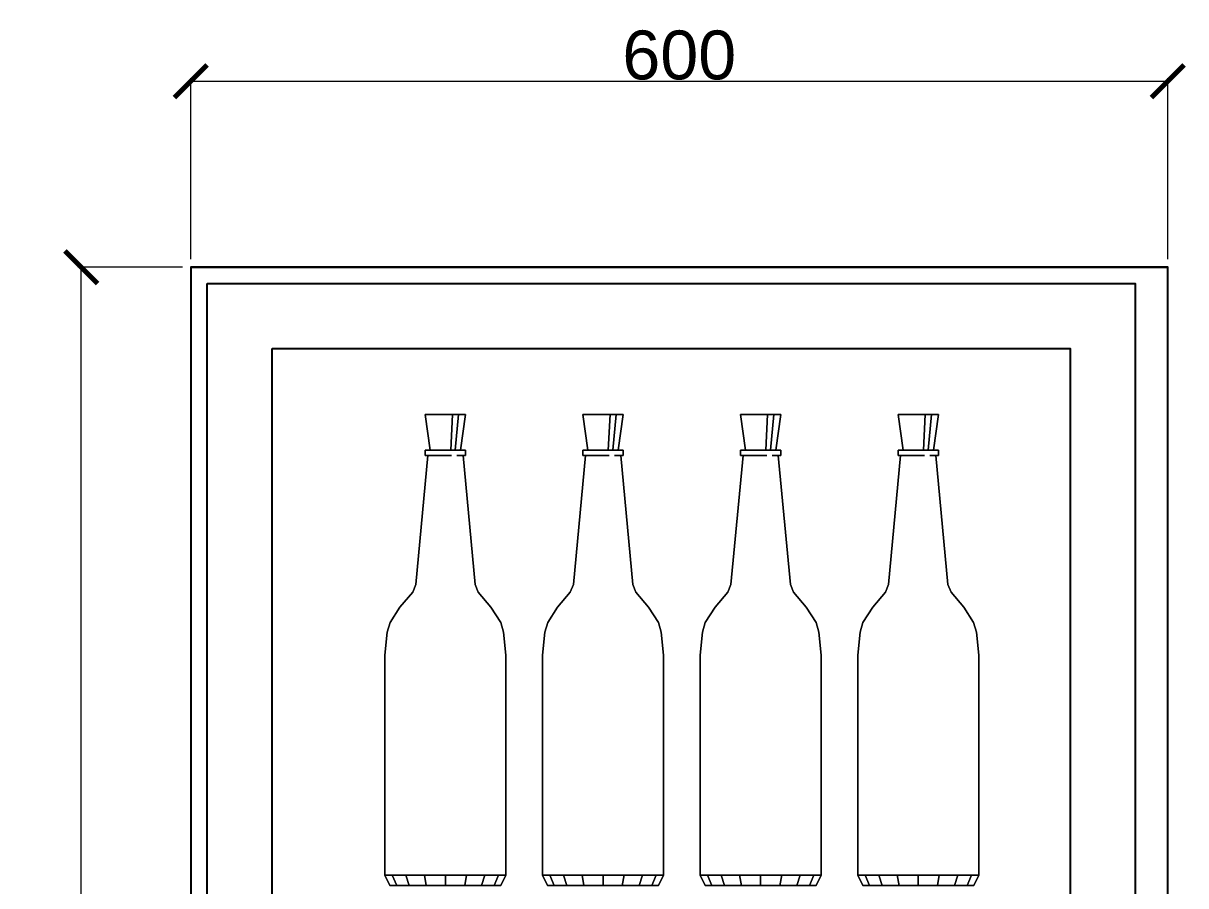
# Model space of a CAD drawing. Header units: millimetres. Extents: x 11444 to 38468, y 2013 to 7470.
# Drawn here: x 11987 to 12701, y 4951 to 5480 of the extents above; entities that cross this region are included whole.
import ezdxf

# ---------------------------------------------------------------- set-up
doc = ezdxf.new("R2010")
doc.units = ezdxf.units.MM
doc.layers.add('Auto-SilikCizgiler', color=251, linetype='Continuous', lineweight=9)
doc.styles.get("Standard").update_dxf_attribs({"font": 'arial.ttf'})
doc.dimstyles.new('ölçü 1_50', dxfattribs={"dimtxt": 30, "dimasz": 20, "dimexe": 2, "dimexo": 5, "dimtad": 1, "dimdec": 0, "dimtxsty": 'Standard', "dimblk": 'ARCHTICK', "dimcen": 2.5, "dimclrd": 256, "dimclre": 256, "dimclrt": 256, "dimadec": 0, "dimazin": 0, "dimtfac": 1, "dimtdec": 0, "dimtmove": 0, "dimatfit": 3, "dimldrblk": 'ARCHTICK', "dimfxl": 1, "dimlwd": -1, "dimlwe": -1, "dimarcsym": 0})

# ---------------------------------------------------------------- blocks, each defined once
blk = doc.blocks.new('_ArchTick')
at = {"color": 0, "linetype": 'ByBlock', "const_width": 0.15}
blk.add_lwpolyline([(-0.5, -0.5), (0.5, 0.5)], dxfattribs=at)
blk = doc.blocks.new('*D21')
at = {"layer": 'Auto-SilikCizgiler', "transparency": 16777216}
for p, q in [((12084.93, 5330.41), (12020.66, 5330.41)), ((12022.66, 3170.41), (12022.66, 5330.41)), ((12084.93, 3170.41), (12020.66, 3170.41))]:
    blk.add_line(p, q, dxfattribs=at)
at = {"layer": 'Defpoints', "color": 0, "transparency": 16777216}
for p in [(12022.66, 5330.41), (12089.93, 5330.41), (12089.93, 3170.41)]:
    blk.add_point(p, dxfattribs=at)
at = {"layer": 'Auto-SilikCizgiler', "transparency": 16777216, "xscale": 20, "yscale": 20, "zscale": 20}
for p, rotation in [((12022.66, 5330.41), 90), ((12022.66, 3170.41), 270)]:
    blk.add_blockref('_ArchTick', p, dxfattribs=dict(at, rotation=rotation))
at = {"layer": 'Auto-SilikCizgiler', "transparency": 16777216, "insert": (12006.72, 4250.41), "char_height": 30, "attachment_point": 5, "rotation": 90}
blk.add_mtext('2160', dxfattribs=at)
blk = doc.blocks.new('*D23')
at = {"layer": 'Auto-SilikCizgiler', "transparency": 16777216}
for p, q in [((12089.93, 5335.41), (12089.93, 5446.57)), ((12089.93, 5444.57), (12689.93, 5444.57)), ((12689.93, 5335.41), (12689.93, 5446.57))]:
    blk.add_line(p, q, dxfattribs=at)
at = {"layer": 'Defpoints', "color": 0, "transparency": 16777216}
for p in [(12689.93, 5444.57), (12089.93, 5330.41), (12689.93, 5330.41)]:
    blk.add_point(p, dxfattribs=at)
at = {"layer": 'Auto-SilikCizgiler', "transparency": 16777216, "xscale": 20, "yscale": 20, "zscale": 20, "rotation": 180}
blk.add_blockref('_ArchTick', (12089.93, 5444.57), dxfattribs=at)
at = {"layer": 'Auto-SilikCizgiler', "transparency": 16777216, "xscale": 20, "yscale": 20, "zscale": 20}
blk.add_blockref('_ArchTick', (12689.93, 5444.57), dxfattribs=at)
at = {"layer": 'Auto-SilikCizgiler', "transparency": 16777216, "insert": (12389.93, 5460.52), "char_height": 30, "attachment_point": 5}
blk.add_mtext('600', dxfattribs=at)
blk = doc.blocks.new('sisw')
at = {"layer": 'Auto-SilikCizgiler'}
for points in [[(19158.053, 139884.551, -0.218), (19158.363, 139882.35, -0.164), (19158.363, 139882.35, 0.164), (19158.053, 139884.551, 0.218)], [(19159.291, 139884.551), (19158.203, 139884.551, -0.629), (19158.053, 139884.551, -0.218), (19159.291, 139884.551)], [(19159.291, 139884.551), (19158.053, 139884.551, -0.218), (19158.053, 139884.551, 0.218), (19159.291, 139884.551)], [(19159.291, 139884.551), (19158.053, 139884.551, 0.218), (19158.203, 139884.551, 0.629), (19159.291, 139884.551)], [(19159.291, 139884.551), (19158.483, 139884.551, -0.963), (19158.203, 139884.551, -0.629), (19159.291, 139884.551)], [(19159.291, 139884.551), (19158.203, 139884.551, 0.629), (19158.483, 139884.551, 0.963), (19159.291, 139884.551)], [(19159.291, 139884.551), (19158.861, 139884.551, -1.181), (19158.483, 139884.551, -0.963), (19159.291, 139884.551)], [(19159.291, 139884.551), (19158.483, 139884.551, 0.963), (19158.861, 139884.551, 1.181), (19159.291, 139884.551)], [(19159.291, 139884.551), (19159.291, 139884.551, -1.257), (19158.861, 139884.551, -1.181), (19159.291, 139884.551)], [(19159.291, 139884.551), (19158.861, 139884.551, 1.181), (19159.291, 139884.551, 1.257), (19159.291, 139884.551)], [(19159.291, 139884.551), (19159.291, 139884.551, 1.257), (19159.721, 139884.551, 1.181), (19159.291, 139884.551)], [(19159.291, 139884.551), (19159.721, 139884.551, 1.181), (19160.1, 139884.551, 0.963), (19159.291, 139884.551)], [(19159.291, 139884.551), (19160.1, 139884.551, 0.963), (19160.38, 139884.551, 0.629), (19159.291, 139884.551)], [(19159.291, 139884.551), (19160.38, 139884.551, 0.629), (19160.53, 139884.551, 0.218), (19159.291, 139884.551)], [(19159.291, 139884.551), (19160.53, 139884.551, 0.218), (19160.53, 139884.551, -0.218), (19159.291, 139884.551)], [(19159.291, 139884.551), (19160.53, 139884.551, -0.218), (19160.38, 139884.551, -0.629), (19159.291, 139884.551)], [(19159.291, 139884.551), (19160.38, 139884.551, -0.629), (19160.1, 139884.551, -0.963), (19159.291, 139884.551)], [(19159.291, 139884.551), (19160.1, 139884.551, -0.963), (19159.721, 139884.551, -1.181), (19159.291, 139884.551)], [(19159.291, 139884.551), (19159.721, 139884.551, -1.181), (19159.291, 139884.551, -1.257), (19159.291, 139884.551)], [(19159.721, 139884.551, 1.181), (19159.614, 139882.35, 0.886), (19159.898, 139882.35, 0.722), (19160.1, 139884.551, 0.963)], [(19160.1, 139884.551, -0.963), (19159.898, 139882.35, -0.722), (19159.614, 139882.35, -0.886), (19159.721, 139884.551, -1.181)], [(19160.53, 139884.551, 0.218), (19160.22, 139882.35, 0.164), (19160.22, 139882.35, -0.164), (19160.53, 139884.551, -0.218)], [(19158.776, 139882.35, 0.298), (19158.203, 139882.35, 0.629), (19158.053, 139882.35, 0.218), (19158.705, 139882.35, 0.103)], [(19158.705, 139882.35, 0.103), (19158.053, 139882.35, 0.218), (19158.053, 139882.35, -0.218), (19158.705, 139882.35, -0.103)], [(19158.053, 139882.35, 0.218), (19158.053, 139882.036, 0.218), (19158.053, 139882.036, -0.218), (19158.053, 139882.35, -0.218)], [(19158.705, 139882.35, -0.103), (19158.053, 139882.35, -0.218), (19158.203, 139882.35, -0.629), (19158.776, 139882.35, -0.298)], [(19158.909, 139882.35, 0.456), (19158.483, 139882.35, 0.963), (19158.203, 139882.35, 0.629), (19158.776, 139882.35, 0.298)], [(19158.776, 139882.35, -0.298), (19158.203, 139882.35, -0.629), (19158.483, 139882.35, -0.963), (19158.909, 139882.35, -0.456)], [(19158.363, 139882.35, 0.164), (19158.735, 139882.35, 0.098), (19158.802, 139882.35, 0.283), (19158.475, 139882.35, 0.471)], [(19158.363, 139882.35, -0.164), (19158.735, 139882.35, -0.098), (19158.735, 139882.35, 0.098), (19158.363, 139882.35, 0.164)], [(19158.475, 139882.35, -0.471), (19158.802, 139882.35, -0.283), (19158.735, 139882.35, -0.098), (19158.363, 139882.35, -0.164)], [(19158.475, 139882.35, 0.471), (19158.802, 139882.35, 0.283), (19158.928, 139882.35, 0.433), (19158.685, 139882.35, 0.722)], [(19158.685, 139882.35, -0.722), (19158.928, 139882.35, -0.433), (19158.802, 139882.35, -0.283), (19158.475, 139882.35, -0.471)], [(19159.088, 139882.35, 0.559), (19158.861, 139882.35, 1.181), (19158.483, 139882.35, 0.963), (19158.909, 139882.35, 0.456)], [(19158.909, 139882.35, -0.456), (19158.483, 139882.35, -0.963), (19158.861, 139882.35, -1.181), (19159.088, 139882.35, -0.559)], [(19158.685, 139882.35, 0.722), (19158.928, 139882.35, 0.433), (19159.098, 139882.35, 0.531), (19158.969, 139882.35, 0.886)], [(19158.969, 139882.35, -0.886), (19159.098, 139882.35, -0.531), (19158.928, 139882.35, -0.433), (19158.685, 139882.35, -0.722)], [(19159.291, 139882.35, 0.595), (19159.291, 139882.35, 1.257), (19158.861, 139882.35, 1.181), (19159.088, 139882.35, 0.559)], [(19159.088, 139882.35, -0.559), (19158.861, 139882.35, -1.181), (19159.291, 139882.35, -1.257), (19159.291, 139882.35, -0.595)], [(19159.291, 139882.35, -0.943), (19159.291, 139882.35, -0.565), (19159.098, 139882.35, -0.531), (19158.969, 139882.35, -0.886)], [(19158.969, 139882.35, 0.886), (19159.098, 139882.35, 0.531), (19159.291, 139882.35, 0.565), (19159.291, 139882.35, 0.943)], [(19159.614, 139882.35, -0.886), (19159.485, 139882.35, -0.531), (19159.291, 139882.35, -0.565), (19159.291, 139882.35, -0.943)], [(19159.291, 139882.35, 0.943), (19159.291, 139882.35, 0.565), (19159.485, 139882.35, 0.531), (19159.614, 139882.35, 0.886)], [(19159.291, 139882.35, -0.595), (19159.291, 139882.35, -1.257), (19159.721, 139882.35, -1.181), (19159.495, 139882.35, -0.559)], [(19159.495, 139882.35, 0.559), (19159.721, 139882.35, 1.181), (19159.291, 139882.35, 1.257), (19159.291, 139882.35, 0.595)], [(19159.898, 139882.35, -0.722), (19159.655, 139882.35, -0.433), (19159.485, 139882.35, -0.531), (19159.614, 139882.35, -0.886)], [(19159.614, 139882.35, 0.886), (19159.485, 139882.35, 0.531), (19159.655, 139882.35, 0.433), (19159.898, 139882.35, 0.722)], [(19159.495, 139882.35, -0.559), (19159.721, 139882.35, -1.181), (19160.1, 139882.35, -0.963), (19159.674, 139882.35, -0.456)], [(19159.674, 139882.35, 0.456), (19160.1, 139882.35, 0.963), (19159.721, 139882.35, 1.181), (19159.495, 139882.35, 0.559)], [(19160.108, 139882.35, -0.471), (19159.781, 139882.35, -0.283), (19159.655, 139882.35, -0.433), (19159.898, 139882.35, -0.722)], [(19159.898, 139882.35, 0.722), (19159.655, 139882.35, 0.433), (19159.781, 139882.35, 0.283), (19160.108, 139882.35, 0.471)], [(19159.674, 139882.35, -0.456), (19160.1, 139882.35, -0.963), (19160.38, 139882.35, -0.629), (19159.807, 139882.35, -0.298)], [(19159.807, 139882.35, 0.298), (19160.38, 139882.35, 0.629), (19160.1, 139882.35, 0.963), (19159.674, 139882.35, 0.456)], [(19160.22, 139882.35, -0.164), (19159.848, 139882.35, -0.098), (19159.781, 139882.35, -0.283), (19160.108, 139882.35, -0.471)], [(19160.108, 139882.35, 0.471), (19159.781, 139882.35, 0.283), (19159.848, 139882.35, 0.098), (19160.22, 139882.35, 0.164)], [(19159.807, 139882.35, -0.298), (19160.38, 139882.35, -0.629), (19160.53, 139882.35, -0.218), (19159.878, 139882.35, -0.103)], [(19159.878, 139882.35, 0.103), (19160.53, 139882.35, 0.218), (19160.38, 139882.35, 0.629), (19159.807, 139882.35, 0.298)], [(19160.22, 139882.35, 0.164), (19159.848, 139882.35, 0.098), (19159.848, 139882.35, -0.098), (19160.22, 139882.35, -0.164)], [(19159.878, 139882.35, -0.103), (19160.53, 139882.35, -0.218), (19160.53, 139882.35, 0.218), (19159.878, 139882.35, 0.103)], [(19160.53, 139882.35, -0.218), (19160.53, 139882.036, -0.218), (19160.53, 139882.036, 0.218), (19160.53, 139882.35, 0.218)], [(19158.208, 139882.036, 0.191), (19157.469, 139874.11, 0.321), (19157.469, 139874.11, -0.321), (19158.208, 139882.036, -0.191)], [(19158.203, 139882.036, 0.629), (19158.339, 139882.036, 0.55), (19158.208, 139882.036, 0.191), (19158.053, 139882.036, 0.218)], [(19158.053, 139882.036, 0.218), (19158.208, 139882.036, 0.191), (19158.208, 139882.036, -0.191), (19158.053, 139882.036, -0.218)], [(19158.053, 139882.036, -0.218), (19158.208, 139882.036, -0.191), (19158.339, 139882.036, -0.55), (19158.203, 139882.036, -0.629)], [(19158.483, 139882.036, 0.963), (19158.584, 139882.036, 0.843), (19158.339, 139882.036, 0.55), (19158.203, 139882.036, 0.629)], [(19158.203, 139882.036, -0.629), (19158.339, 139882.036, -0.55), (19159.668, 139882.036, -1.034), (19158.483, 139882.036, -0.963)], [(19160.1, 139882.036, -0.963), (19159.999, 139882.036, -0.843), (19160.244, 139882.036, -0.55), (19160.38, 139882.036, -0.629)], [(19160.38, 139882.036, 0.629), (19160.244, 139882.036, 0.55), (19159.999, 139882.036, 0.843), (19160.1, 139882.036, 0.963)], [(19160.38, 139882.036, -0.629), (19160.244, 139882.036, -0.55), (19160.375, 139882.036, -0.191), (19160.53, 139882.036, -0.218)], [(19160.53, 139882.036, 0.218), (19160.375, 139882.036, 0.191), (19160.244, 139882.036, 0.55), (19160.38, 139882.036, 0.629)], [(19160.375, 139882.036, -0.191), (19161.114, 139874.11, -0.321), (19161.114, 139874.11, 0.321), (19160.375, 139882.036, 0.191)], [(19160.53, 139882.036, -0.218), (19160.375, 139882.036, -0.191), (19160.375, 139882.036, 0.191), (19160.53, 139882.036, 0.218)], [(19157.281, 139873.637, 0.355), (19156.498, 139872.71, 0.493), (19156.498, 139872.71, -0.493), (19157.281, 139873.637, -0.355)], [(19157.469, 139874.11, 0.321), (19157.281, 139873.637, 0.355), (19157.281, 139873.637, -0.355), (19157.469, 139874.11, -0.321)], [(19161.114, 139874.11, -0.321), (19161.302, 139873.637, -0.355), (19161.302, 139873.637, 0.355), (19161.114, 139874.11, 0.321)], [(19161.302, 139873.637, -0.355), (19162.085, 139872.71, -0.493), (19162.085, 139872.71, 0.493), (19161.302, 139873.637, 0.355)], [(19156.498, 139872.71, 0.493), (19155.891, 139871.777, 0.6), (19155.891, 139871.777, -0.6), (19156.498, 139872.71, -0.493)], [(19162.085, 139872.71, -0.493), (19162.692, 139871.777, -0.6), (19162.692, 139871.777, 0.6), (19162.085, 139872.71, 0.493)], [(19155.891, 139871.777, 0.6), (19155.718, 139871.185, 0.63), (19155.718, 139871.185, -0.63), (19155.891, 139871.777, -0.6)], [(19162.692, 139871.777, -0.6), (19162.865, 139871.185, -0.63), (19162.865, 139871.185, 0.63), (19162.692, 139871.777, 0.6)], [(19155.718, 139871.185, 0.63), (19155.577, 139869.777, 0.655), (19155.577, 139869.777, -0.655), (19155.718, 139871.185, -0.63)], [(19162.865, 139871.185, -0.63), (19163.006, 139869.777, -0.655), (19163.006, 139869.777, 0.655), (19162.865, 139871.185, 0.63)], [(19155.577, 139869.777, 0.655), (19155.577, 139856.261, 0.655), (19155.577, 139856.261, -0.655), (19155.577, 139869.777, -0.655)], [(19163.006, 139869.777, -0.655), (19163.006, 139856.261, -0.655), (19163.006, 139856.261, 0.655), (19163.006, 139869.777, 0.655)], [(19156.025, 139856.261, 1.886), (19156.297, 139855.633, 1.729), (19155.886, 139855.633, 0.6), (19155.577, 139856.261, 0.655)], [(19155.577, 139856.261, 0.655), (19155.886, 139855.633, 0.6), (19155.886, 139855.633, -0.6), (19155.577, 139856.261, -0.655)], [(19155.577, 139856.261, -0.655), (19155.886, 139855.633, -0.6), (19156.297, 139855.633, -1.729), (19156.025, 139856.261, -1.886)], [(19156.867, 139856.261, 2.889), (19157.069, 139855.633, 2.649), (19156.297, 139855.633, 1.729), (19156.025, 139856.261, 1.886)], [(19156.025, 139856.261, -1.886), (19156.297, 139855.633, -1.729), (19157.069, 139855.633, -2.649), (19156.867, 139856.261, -2.889)], [(19156.867, 139856.261, -2.889), (19157.069, 139855.633, -2.649), (19158.109, 139855.633, -3.249), (19158.001, 139856.261, -3.544)], [(19158.001, 139856.261, 3.544), (19158.109, 139855.633, 3.249), (19157.069, 139855.633, 2.649), (19156.867, 139856.261, 2.889)], [(19158.001, 139856.261, -3.544), (19158.109, 139855.633, -3.249), (19159.291, 139855.633, -3.458), (19159.291, 139856.261, -3.772)], [(19159.291, 139856.261, 3.772), (19159.291, 139855.633, 3.458), (19158.109, 139855.633, 3.249), (19158.001, 139856.261, 3.544)], [(19159.291, 139856.261, -3.772), (19159.291, 139855.633, -3.458), (19160.474, 139855.633, -3.249), (19160.581, 139856.261, -3.544)], [(19160.581, 139856.261, 3.544), (19160.474, 139855.633, 3.249), (19159.291, 139855.633, 3.458), (19159.291, 139856.261, 3.772)], [(19160.581, 139856.261, -3.544), (19160.474, 139855.633, -3.249), (19161.514, 139855.633, -2.649), (19161.716, 139856.261, -2.889)], [(19161.716, 139856.261, 2.889), (19161.514, 139855.633, 2.649), (19160.474, 139855.633, 3.249), (19160.581, 139856.261, 3.544)], [(19161.716, 139856.261, -2.889), (19161.514, 139855.633, -2.649), (19162.286, 139855.633, -1.729), (19162.558, 139856.261, -1.886)], [(19162.558, 139856.261, 1.886), (19162.286, 139855.633, 1.729), (19161.514, 139855.633, 2.649), (19161.716, 139856.261, 2.889)], [(19162.558, 139856.261, -1.886), (19162.286, 139855.633, -1.729), (19162.696, 139855.633, -0.6), (19163.006, 139856.261, -0.655)], [(19163.006, 139856.261, 0.655), (19162.696, 139855.633, 0.6), (19162.286, 139855.633, 1.729), (19162.558, 139856.261, 1.886)], [(19163.006, 139856.261, -0.655), (19162.696, 139855.633, -0.6), (19162.696, 139855.633, 0.6), (19163.006, 139856.261, 0.655)], [(19156.297, 139855.633, 1.729), (19157.114, 139855.633, 1.257), (19156.815, 139855.633, 0.437), (19155.886, 139855.633, 0.6)], [(19155.886, 139855.633, 0.6), (19156.815, 139855.633, 0.437), (19156.815, 139855.633, -0.437), (19155.886, 139855.633, -0.6)], [(19155.886, 139855.633, -0.6), (19156.815, 139855.633, -0.437), (19157.114, 139855.633, -1.257), (19156.297, 139855.633, -1.729)], [(19157.069, 139855.633, 2.649), (19157.675, 139855.633, 1.926), (19157.114, 139855.633, 1.257), (19156.297, 139855.633, 1.729)], [(19156.297, 139855.633, -1.729), (19157.114, 139855.633, -1.257), (19157.675, 139855.633, -1.926), (19157.069, 139855.633, -2.649)], [(19158.109, 139855.633, 3.249), (19158.431, 139855.633, 2.363), (19157.675, 139855.633, 1.926), (19157.069, 139855.633, 2.649)], [(19157.069, 139855.633, -2.649), (19157.675, 139855.633, -1.926), (19158.431, 139855.633, -2.363), (19158.109, 139855.633, -3.249)], [(19158.109, 139855.633, -3.249), (19158.431, 139855.633, -2.363), (19159.291, 139855.633, -2.515), (19159.291, 139855.633, -3.458)], [(19159.291, 139855.633, 3.458), (19159.291, 139855.633, 2.515), (19158.431, 139855.633, 2.363), (19158.109, 139855.633, 3.249)], [(19159.291, 139855.633, -3.458), (19159.291, 139855.633, -2.515), (19160.151, 139855.633, -2.363), (19160.474, 139855.633, -3.249)], [(19160.474, 139855.633, 3.249), (19160.151, 139855.633, 2.363), (19159.291, 139855.633, 2.515), (19159.291, 139855.633, 3.458)], [(19160.474, 139855.633, -3.249), (19160.151, 139855.633, -2.363), (19160.908, 139855.633, -1.926), (19161.514, 139855.633, -2.649)], [(19161.514, 139855.633, 2.649), (19160.908, 139855.633, 1.926), (19160.151, 139855.633, 2.363), (19160.474, 139855.633, 3.249)], [(19161.514, 139855.633, -2.649), (19160.908, 139855.633, -1.926), (19161.469, 139855.633, -1.257), (19162.286, 139855.633, -1.729)], [(19162.286, 139855.633, 1.729), (19161.469, 139855.633, 1.257), (19160.908, 139855.633, 1.926), (19161.514, 139855.633, 2.649)], [(19162.286, 139855.633, -1.729), (19161.469, 139855.633, -1.257), (19161.768, 139855.633, -0.437), (19162.696, 139855.633, -0.6)], [(19162.696, 139855.633, 0.6), (19161.768, 139855.633, 0.437), (19161.469, 139855.633, 1.257), (19162.286, 139855.633, 1.729)], [(19162.696, 139855.633, -0.6), (19161.768, 139855.633, -0.437), (19161.768, 139855.633, 0.437), (19162.696, 139855.633, 0.6)]]:
    blk.add_3dface(points, dxfattribs=at)

msp = doc.modelspace()

# ---------------------------------------------------------------- linework, layer by layer
msp.add_line((12089.93, 5330.41), (12689.93, 5330.41))
for points in [[(12089.93, 3170.41), (12689.93, 3170.41), (12689.93, 5330.41), (12089.93, 5330.41)], [(12099.93, 5320.41), (12669.93, 5320.41), (12669.93, 4635.41), (12099.93, 4635.41)], [(12139.93, 5280.41), (12629.93, 5280.41), (12629.93, 4675.41), (12139.93, 4675.41)]]:
    msp.add_lwpolyline(points, close=True)

# ---------------------------------------------------------------- block references
at = {"layer": 'Auto-SilikCizgiler', "xscale": 10, "yscale": 10, "zscale": 10}
for p in [(-179346.59, -1393605.49, -25.15), (-179249.79, -1393605.49, -25.15), (-179152.99, -1393605.49, -25.15), (-179056.19, -1393605.49, -25.15)]:
    msp.add_blockref('sisw', p, dxfattribs=at)

# ---------------------------------------------------------------- dimensions: what is measured, and where the dimension line sits
at = {"layer": 'Auto-SilikCizgiler'}
dim = msp.add_linear_dim(base=(12689.93, 5444.57), p1=(12089.93, 5330.41), p2=(12689.93, 5330.41), dimstyle='ölçü 1_50', override={"dimtmove": 1}, dxfattribs=at)
dim.commit()
dim.dimension.update_dxf_attribs({"geometry": '*D23', "text_midpoint": (12389.93, 5460.52)})
dim = msp.add_linear_dim(base=(12022.66, 5330.41), p1=(12089.93, 3170.41), p2=(12089.93, 5330.41), angle=90, dimstyle='ölçü 1_50', override={"dimtmove": 1}, dxfattribs=at)
dim.commit()
dim.dimension.update_dxf_attribs({"geometry": '*D21', "text_midpoint": (12006.72, 4250.41)})

doc.saveas('drawing.dxf')
